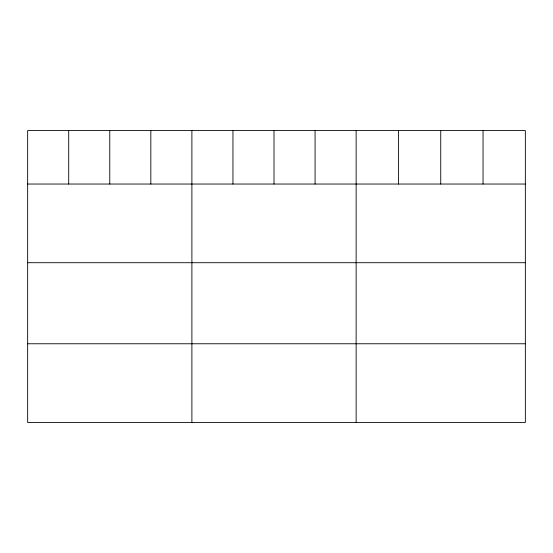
<?xml version="1.0" encoding="UTF-8"?>
<svg xmlns="http://www.w3.org/2000/svg" width="553" height="553" viewBox="0 0 553 553"><rect width="100%" height="100%" fill="white"/><g stroke="black" fill="none" stroke-linecap="round" stroke-linejoin="round"><path stroke-width="0.83" d="M525.35 184.038L525.35 422.437L27.65 422.437L27.65 130.563L525.35 130.563L525.35 184.038L27.65 184.038M27.65 262.71L525.35 262.71M27.65 343.766L525.35 343.766M483.046 130.563L483.046 184.038M440.741 130.563L440.741 184.038M398.437 130.563L398.437 184.038M356.132 130.563L356.132 422.437M315.072 130.563L315.072 184.038M274.012 130.563L274.012 184.038M232.951 130.563L232.951 184.038M191.891 130.563L191.891 422.437M150.831 130.563L150.831 184.038M109.771 130.563L109.771 184.038M68.71 130.563L68.71 184.038"/></g></svg>
